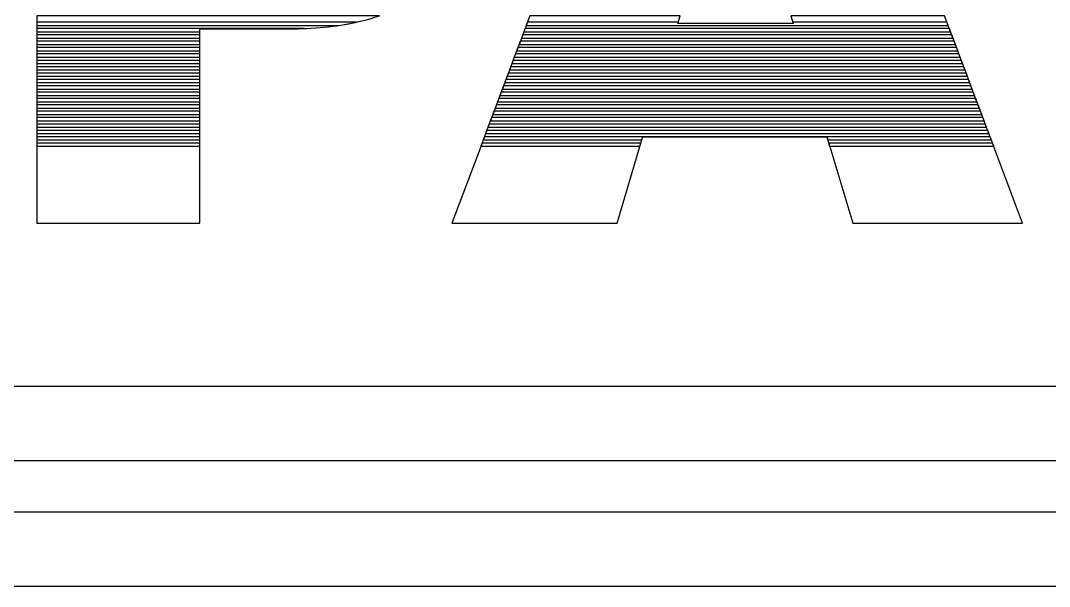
# Model space of a CAD drawing. Header units: inches. Extents: x -18.82 to -13.93, y 5.38 to 6.84.
# Drawn here: x -15.786 to -14.874, y 5.553 to 6.055 of the extents above; entities that cross this region are included whole.
import ezdxf

# ---------------------------------------------------------------- set-up
doc = ezdxf.new("R2010")
doc.units = ezdxf.units.IN
doc.header["$MEASUREMENT"] = 0
doc.layers.add('Layer 1', color=7, linetype='Continuous')

msp = doc.modelspace()

# ---------------------------------------------------------------- linework, layer by layer
at = {"layer": 'Layer 1', "color": 250}
for points, knots in [([(-15.77176, 6.0509), (-15.77176, 6.0509), (-15.77176, 6.05937), (-15.77176, 6.05937), (-15.77176, 6.05937), (-15.77176, 6.05937), (-15.46815, 6.05937), (-15.46815, 6.05937), (-15.46815, 6.05937), (-15.47907, 6.05565), (-15.49102, 6.05282), (-15.50397, 6.0509), (-15.50397, 6.0509), (-15.50397, 6.0509), (-15.77176, 6.0509), (-15.77176, 6.0509)], [0, 0, 0, 0, 0.2, 0.2, 0.2, 0.2, 0.4, 0.4, 0.4, 0.4, 0.6, 0.6, 0.6, 0.6, 1, 1, 1, 1]), ([(-15.33491, 6.05937), (-15.33491, 6.05937), (-15.20156, 6.05937), (-15.20156, 6.05937), (-15.20156, 6.05937), (-15.20156, 6.05937), (-15.20362, 6.05257), (-15.20362, 6.05257), (-15.20362, 6.05257), (-15.20362, 6.05257), (-15.10156, 6.05257), (-15.10156, 6.05257), (-15.10156, 6.05257), (-15.10156, 6.05257), (-15.10365, 6.05937), (-15.10365, 6.05937), (-15.10365, 6.05937), (-15.10365, 6.05937), (-14.96731, 6.05937), (-14.96731, 6.05937), (-14.96731, 6.05937), (-14.96731, 6.05937), (-14.96412, 6.0509), (-14.96412, 6.0509), (-14.96412, 6.0509), (-14.96412, 6.0509), (-15.33809, 6.0509), (-15.33809, 6.0509), (-15.33809, 6.0509), (-15.33809, 6.0509), (-15.33491, 6.05937), (-15.33491, 6.05937)], [0, 0, 0, 0, 0.111111, 0.111111, 0.111111, 0.111111, 0.222222, 0.222222, 0.222222, 0.222222, 0.333333, 0.333333, 0.333333, 0.333333, 0.444444, 0.444444, 0.444444, 0.444444, 0.555556, 0.555556, 0.555556, 0.555556, 0.666667, 0.666667, 0.666667, 0.666667, 0.777778, 0.777778, 0.777778, 0.777778, 1, 1, 1, 1]), ([(-15.77176, 6.04526), (-15.77176, 6.04526), (-15.77176, 6.05372), (-15.77176, 6.05372), (-15.77176, 6.05372), (-15.77176, 6.05372), (-15.48853, 6.05372), (-15.48853, 6.05372), (-15.48853, 6.05372), (-15.50645, 6.04979), (-15.52657, 6.04782), (-15.54891, 6.04782), (-15.54891, 6.04782), (-15.54891, 6.04782), (-15.62752, 6.04782), (-15.62752, 6.04782), (-15.62752, 6.04782), (-15.62752, 6.04782), (-15.62752, 6.04526), (-15.62752, 6.04526), (-15.62752, 6.04526), (-15.62752, 6.04526), (-15.77176, 6.04526), (-15.77176, 6.04526)], [0, 0, 0, 0, 0.142857, 0.142857, 0.142857, 0.142857, 0.285714, 0.285714, 0.285714, 0.285714, 0.428571, 0.428571, 0.428571, 0.428571, 0.571429, 0.571429, 0.571429, 0.571429, 0.714286, 0.714286, 0.714286, 0.714286, 1, 1, 1, 1]), ([(-15.77176, 6.03961), (-15.77176, 6.03961), (-15.77176, 6.04808), (-15.77176, 6.04808), (-15.77176, 6.04808), (-15.77176, 6.04808), (-15.53523, 6.04808), (-15.53523, 6.04808), (-15.53523, 6.04808), (-15.53969, 6.04791), (-15.54425, 6.04782), (-15.54891, 6.04782), (-15.54891, 6.04782), (-15.54891, 6.04782), (-15.62752, 6.04782), (-15.62752, 6.04782), (-15.62752, 6.04782), (-15.62752, 6.04782), (-15.62752, 6.03961), (-15.62752, 6.03961), (-15.62752, 6.03961), (-15.62752, 6.03961), (-15.77176, 6.03961), (-15.77176, 6.03961)], [0, 0, 0, 0, 0.142857, 0.142857, 0.142857, 0.142857, 0.285714, 0.285714, 0.285714, 0.285714, 0.428571, 0.428571, 0.428571, 0.428571, 0.571429, 0.571429, 0.571429, 0.571429, 0.714286, 0.714286, 0.714286, 0.714286, 1, 1, 1, 1]), ([(-15.33915, 6.04808), (-15.33915, 6.04808), (-14.96306, 6.04808), (-14.96306, 6.04808), (-14.96306, 6.04808), (-14.96306, 6.04808), (-14.95988, 6.03961), (-14.95988, 6.03961), (-14.95988, 6.03961), (-14.95988, 6.03961), (-15.34233, 6.03961), (-15.34233, 6.03961), (-15.34233, 6.03961), (-15.34233, 6.03961), (-15.33915, 6.04808), (-15.33915, 6.04808)], [0, 0, 0, 0, 0.2, 0.2, 0.2, 0.2, 0.4, 0.4, 0.4, 0.4, 0.6, 0.6, 0.6, 0.6, 1, 1, 1, 1]), ([(-15.33702, 6.05372), (-15.33702, 6.05372), (-15.20327, 6.05372), (-15.20327, 6.05372), (-15.20327, 6.05372), (-15.20327, 6.05372), (-15.20362, 6.05257), (-15.20362, 6.05257), (-15.20362, 6.05257), (-15.20362, 6.05257), (-15.10156, 6.05257), (-15.10156, 6.05257), (-15.10156, 6.05257), (-15.10156, 6.05257), (-15.10192, 6.05372), (-15.10192, 6.05372), (-15.10192, 6.05372), (-15.10192, 6.05372), (-14.96519, 6.05372), (-14.96519, 6.05372), (-14.96519, 6.05372), (-14.96519, 6.05372), (-14.962, 6.04526), (-14.962, 6.04526), (-14.962, 6.04526), (-14.962, 6.04526), (-15.34021, 6.04526), (-15.34021, 6.04526), (-15.34021, 6.04526), (-15.34021, 6.04526), (-15.33702, 6.05372), (-15.33702, 6.05372)], [0, 0, 0, 0, 0.111111, 0.111111, 0.111111, 0.111111, 0.222222, 0.222222, 0.222222, 0.222222, 0.333333, 0.333333, 0.333333, 0.333333, 0.444444, 0.444444, 0.444444, 0.444444, 0.555556, 0.555556, 0.555556, 0.555556, 0.666667, 0.666667, 0.666667, 0.666667, 0.777778, 0.777778, 0.777778, 0.777778, 1, 1, 1, 1]), ([(-15.77176, 6.03396), (-15.77176, 6.03396), (-15.77176, 6.04243), (-15.77176, 6.04243), (-15.77176, 6.04243), (-15.77176, 6.04243), (-15.62752, 6.04243), (-15.62752, 6.04243), (-15.62752, 6.04243), (-15.62752, 6.04243), (-15.62752, 6.03396), (-15.62752, 6.03396), (-15.62752, 6.03396), (-15.62752, 6.03396), (-15.77176, 6.03396), (-15.77176, 6.03396)], [0, 0, 0, 0, 0.2, 0.2, 0.2, 0.2, 0.4, 0.4, 0.4, 0.4, 0.6, 0.6, 0.6, 0.6, 1, 1, 1, 1]), ([(-15.77176, 6.02832), (-15.77176, 6.02832), (-15.77176, 6.03679), (-15.77176, 6.03679), (-15.77176, 6.03679), (-15.77176, 6.03679), (-15.62752, 6.03679), (-15.62752, 6.03679), (-15.62752, 6.03679), (-15.62752, 6.03679), (-15.62752, 6.02832), (-15.62752, 6.02832), (-15.62752, 6.02832), (-15.62752, 6.02832), (-15.77176, 6.02832), (-15.77176, 6.02832)], [0, 0, 0, 0, 0.2, 0.2, 0.2, 0.2, 0.4, 0.4, 0.4, 0.4, 0.6, 0.6, 0.6, 0.6, 1, 1, 1, 1]), ([(-15.34339, 6.03679), (-15.34339, 6.03679), (-14.95882, 6.03679), (-14.95882, 6.03679), (-14.95882, 6.03679), (-14.95882, 6.03679), (-14.95564, 6.02832), (-14.95564, 6.02832), (-14.95564, 6.02832), (-14.95564, 6.02832), (-15.34657, 6.02832), (-15.34657, 6.02832), (-15.34657, 6.02832), (-15.34657, 6.02832), (-15.34339, 6.03679), (-15.34339, 6.03679)], [0, 0, 0, 0, 0.2, 0.2, 0.2, 0.2, 0.4, 0.4, 0.4, 0.4, 0.6, 0.6, 0.6, 0.6, 1, 1, 1, 1]), ([(-15.34127, 6.04243), (-15.34127, 6.04243), (-14.96094, 6.04243), (-14.96094, 6.04243), (-14.96094, 6.04243), (-14.96094, 6.04243), (-14.95776, 6.03396), (-14.95776, 6.03396), (-14.95776, 6.03396), (-14.95776, 6.03396), (-15.34445, 6.03396), (-15.34445, 6.03396), (-15.34445, 6.03396), (-15.34445, 6.03396), (-15.34127, 6.04243), (-15.34127, 6.04243)], [0, 0, 0, 0, 0.2, 0.2, 0.2, 0.2, 0.4, 0.4, 0.4, 0.4, 0.6, 0.6, 0.6, 0.6, 1, 1, 1, 1]), ([(-15.77176, 6.02268), (-15.77176, 6.02268), (-15.77176, 6.03114), (-15.77176, 6.03114), (-15.77176, 6.03114), (-15.77176, 6.03114), (-15.62752, 6.03114), (-15.62752, 6.03114), (-15.62752, 6.03114), (-15.62752, 6.03114), (-15.62752, 6.02268), (-15.62752, 6.02268), (-15.62752, 6.02268), (-15.62752, 6.02268), (-15.77176, 6.02268), (-15.77176, 6.02268)], [0, 0, 0, 0, 0.2, 0.2, 0.2, 0.2, 0.4, 0.4, 0.4, 0.4, 0.6, 0.6, 0.6, 0.6, 1, 1, 1, 1]), ([(-15.34551, 6.03114), (-15.34551, 6.03114), (-14.9567, 6.03114), (-14.9567, 6.03114), (-14.9567, 6.03114), (-14.9567, 6.03114), (-14.95352, 6.02268), (-14.95352, 6.02268), (-14.95352, 6.02268), (-14.95352, 6.02268), (-15.34869, 6.02268), (-15.34869, 6.02268), (-15.34869, 6.02268), (-15.34869, 6.02268), (-15.34551, 6.03114), (-15.34551, 6.03114)], [0, 0, 0, 0, 0.2, 0.2, 0.2, 0.2, 0.4, 0.4, 0.4, 0.4, 0.6, 0.6, 0.6, 0.6, 1, 1, 1, 1]), ([(-15.77176, 6.01703), (-15.77176, 6.01703), (-15.77176, 6.0255), (-15.77176, 6.0255), (-15.77176, 6.0255), (-15.77176, 6.0255), (-15.62752, 6.0255), (-15.62752, 6.0255), (-15.62752, 6.0255), (-15.62752, 6.0255), (-15.62752, 6.01703), (-15.62752, 6.01703), (-15.62752, 6.01703), (-15.62752, 6.01703), (-15.77176, 6.01703), (-15.77176, 6.01703)], [0, 0, 0, 0, 0.2, 0.2, 0.2, 0.2, 0.4, 0.4, 0.4, 0.4, 0.6, 0.6, 0.6, 0.6, 1, 1, 1, 1]), ([(-15.77176, 6.01139), (-15.77176, 6.01139), (-15.77176, 6.01985), (-15.77176, 6.01985), (-15.77176, 6.01985), (-15.77176, 6.01985), (-15.62752, 6.01985), (-15.62752, 6.01985), (-15.62752, 6.01985), (-15.62752, 6.01985), (-15.62752, 6.01139), (-15.62752, 6.01139), (-15.62752, 6.01139), (-15.62752, 6.01139), (-15.77176, 6.01139), (-15.77176, 6.01139)], [0, 0, 0, 0, 0.2, 0.2, 0.2, 0.2, 0.4, 0.4, 0.4, 0.4, 0.6, 0.6, 0.6, 0.6, 1, 1, 1, 1]), ([(-15.34976, 6.01985), (-15.34976, 6.01985), (-14.95246, 6.01985), (-14.95246, 6.01985), (-14.95246, 6.01985), (-14.95246, 6.01985), (-14.94928, 6.01139), (-14.94928, 6.01139), (-14.94928, 6.01139), (-14.94928, 6.01139), (-15.35294, 6.01139), (-15.35294, 6.01139), (-15.35294, 6.01139), (-15.35294, 6.01139), (-15.34976, 6.01985), (-15.34976, 6.01985)], [0, 0, 0, 0, 0.2, 0.2, 0.2, 0.2, 0.4, 0.4, 0.4, 0.4, 0.6, 0.6, 0.6, 0.6, 1, 1, 1, 1]), ([(-15.34763, 6.0255), (-15.34763, 6.0255), (-14.95458, 6.0255), (-14.95458, 6.0255), (-14.95458, 6.0255), (-14.95458, 6.0255), (-14.9514, 6.01703), (-14.9514, 6.01703), (-14.9514, 6.01703), (-14.9514, 6.01703), (-15.35081, 6.01703), (-15.35081, 6.01703), (-15.35081, 6.01703), (-15.35081, 6.01703), (-15.34763, 6.0255), (-15.34763, 6.0255)], [0, 0, 0, 0, 0.2, 0.2, 0.2, 0.2, 0.4, 0.4, 0.4, 0.4, 0.6, 0.6, 0.6, 0.6, 1, 1, 1, 1]), ([(-15.77176, 6.00574), (-15.77176, 6.00574), (-15.77176, 6.01421), (-15.77176, 6.01421), (-15.77176, 6.01421), (-15.77176, 6.01421), (-15.62752, 6.01421), (-15.62752, 6.01421), (-15.62752, 6.01421), (-15.62752, 6.01421), (-15.62752, 6.00574), (-15.62752, 6.00574), (-15.62752, 6.00574), (-15.62752, 6.00574), (-15.77176, 6.00574), (-15.77176, 6.00574)], [0, 0, 0, 0, 0.2, 0.2, 0.2, 0.2, 0.4, 0.4, 0.4, 0.4, 0.6, 0.6, 0.6, 0.6, 1, 1, 1, 1]), ([(-15.35188, 6.01421), (-15.35188, 6.01421), (-14.95033, 6.01421), (-14.95033, 6.01421), (-14.95033, 6.01421), (-14.95033, 6.01421), (-14.94715, 6.00574), (-14.94715, 6.00574), (-14.94715, 6.00574), (-14.94715, 6.00574), (-15.35506, 6.00574), (-15.35506, 6.00574), (-15.35506, 6.00574), (-15.35506, 6.00574), (-15.35188, 6.01421), (-15.35188, 6.01421)], [0, 0, 0, 0, 0.2, 0.2, 0.2, 0.2, 0.4, 0.4, 0.4, 0.4, 0.6, 0.6, 0.6, 0.6, 1, 1, 1, 1]), ([(-15.77176, 6.00009), (-15.77176, 6.00009), (-15.77176, 6.00856), (-15.77176, 6.00856), (-15.77176, 6.00856), (-15.77176, 6.00856), (-15.62752, 6.00856), (-15.62752, 6.00856), (-15.62752, 6.00856), (-15.62752, 6.00856), (-15.62752, 6.00009), (-15.62752, 6.00009), (-15.62752, 6.00009), (-15.62752, 6.00009), (-15.77176, 6.00009), (-15.77176, 6.00009)], [0, 0, 0, 0, 0.2, 0.2, 0.2, 0.2, 0.4, 0.4, 0.4, 0.4, 0.6, 0.6, 0.6, 0.6, 1, 1, 1, 1]), ([(-15.77176, 5.99445), (-15.77176, 5.99445), (-15.77176, 6.00292), (-15.77176, 6.00292), (-15.77176, 6.00292), (-15.77176, 6.00292), (-15.62752, 6.00292), (-15.62752, 6.00292), (-15.62752, 6.00292), (-15.62752, 6.00292), (-15.62752, 5.99445), (-15.62752, 5.99445), (-15.62752, 5.99445), (-15.62752, 5.99445), (-15.77176, 5.99445), (-15.77176, 5.99445)], [0, 0, 0, 0, 0.2, 0.2, 0.2, 0.2, 0.4, 0.4, 0.4, 0.4, 0.6, 0.6, 0.6, 0.6, 1, 1, 1, 1]), ([(-15.35612, 6.00292), (-15.35612, 6.00292), (-14.94609, 6.00292), (-14.94609, 6.00292), (-14.94609, 6.00292), (-14.94609, 6.00292), (-14.94291, 5.99445), (-14.94291, 5.99445), (-14.94291, 5.99445), (-14.94291, 5.99445), (-15.3593, 5.99445), (-15.3593, 5.99445), (-15.3593, 5.99445), (-15.3593, 5.99445), (-15.35612, 6.00292), (-15.35612, 6.00292)], [0, 0, 0, 0, 0.2, 0.2, 0.2, 0.2, 0.4, 0.4, 0.4, 0.4, 0.6, 0.6, 0.6, 0.6, 1, 1, 1, 1]), ([(-15.354, 6.00856), (-15.354, 6.00856), (-14.94821, 6.00856), (-14.94821, 6.00856), (-14.94821, 6.00856), (-14.94821, 6.00856), (-14.94503, 6.00009), (-14.94503, 6.00009), (-14.94503, 6.00009), (-14.94503, 6.00009), (-15.35718, 6.00009), (-15.35718, 6.00009), (-15.35718, 6.00009), (-15.35718, 6.00009), (-15.354, 6.00856), (-15.354, 6.00856)], [0, 0, 0, 0, 0.2, 0.2, 0.2, 0.2, 0.4, 0.4, 0.4, 0.4, 0.6, 0.6, 0.6, 0.6, 1, 1, 1, 1]), ([(-15.77176, 5.9888), (-15.77176, 5.9888), (-15.77176, 5.99727), (-15.77176, 5.99727), (-15.77176, 5.99727), (-15.77176, 5.99727), (-15.62752, 5.99727), (-15.62752, 5.99727), (-15.62752, 5.99727), (-15.62752, 5.99727), (-15.62752, 5.9888), (-15.62752, 5.9888), (-15.62752, 5.9888), (-15.62752, 5.9888), (-15.77176, 5.9888), (-15.77176, 5.9888)], [0, 0, 0, 0, 0.2, 0.2, 0.2, 0.2, 0.4, 0.4, 0.4, 0.4, 0.6, 0.6, 0.6, 0.6, 1, 1, 1, 1]), ([(-15.77176, 5.98316), (-15.77176, 5.98316), (-15.77176, 5.99163), (-15.77176, 5.99163), (-15.77176, 5.99163), (-15.77176, 5.99163), (-15.62752, 5.99163), (-15.62752, 5.99163), (-15.62752, 5.99163), (-15.62752, 5.99163), (-15.62752, 5.98316), (-15.62752, 5.98316), (-15.62752, 5.98316), (-15.62752, 5.98316), (-15.77176, 5.98316), (-15.77176, 5.98316)], [0, 0, 0, 0, 0.2, 0.2, 0.2, 0.2, 0.4, 0.4, 0.4, 0.4, 0.6, 0.6, 0.6, 0.6, 1, 1, 1, 1]), ([(-15.36036, 5.99163), (-15.36036, 5.99163), (-14.94185, 5.99163), (-14.94185, 5.99163), (-14.94185, 5.99163), (-14.94185, 5.99163), (-14.93867, 5.98316), (-14.93867, 5.98316), (-14.93867, 5.98316), (-14.93867, 5.98316), (-15.36355, 5.98316), (-15.36355, 5.98316), (-15.36355, 5.98316), (-15.36355, 5.98316), (-15.36036, 5.99163), (-15.36036, 5.99163)], [0, 0, 0, 0, 0.2, 0.2, 0.2, 0.2, 0.4, 0.4, 0.4, 0.4, 0.6, 0.6, 0.6, 0.6, 1, 1, 1, 1]), ([(-15.35824, 5.99727), (-15.35824, 5.99727), (-14.94397, 5.99727), (-14.94397, 5.99727), (-14.94397, 5.99727), (-14.94397, 5.99727), (-14.94079, 5.9888), (-14.94079, 5.9888), (-14.94079, 5.9888), (-14.94079, 5.9888), (-15.36143, 5.9888), (-15.36143, 5.9888), (-15.36143, 5.9888), (-15.36143, 5.9888), (-15.35824, 5.99727), (-15.35824, 5.99727)], [0, 0, 0, 0, 0.2, 0.2, 0.2, 0.2, 0.4, 0.4, 0.4, 0.4, 0.6, 0.6, 0.6, 0.6, 1, 1, 1, 1]), ([(-15.77176, 5.97752), (-15.77176, 5.97752), (-15.77176, 5.98598), (-15.77176, 5.98598), (-15.77176, 5.98598), (-15.77176, 5.98598), (-15.62752, 5.98598), (-15.62752, 5.98598), (-15.62752, 5.98598), (-15.62752, 5.98598), (-15.62752, 5.97752), (-15.62752, 5.97752), (-15.62752, 5.97752), (-15.62752, 5.97752), (-15.77176, 5.97752), (-15.77176, 5.97752)], [0, 0, 0, 0, 0.2, 0.2, 0.2, 0.2, 0.4, 0.4, 0.4, 0.4, 0.6, 0.6, 0.6, 0.6, 1, 1, 1, 1]), ([(-15.36248, 5.98598), (-15.36248, 5.98598), (-14.93973, 5.98598), (-14.93973, 5.98598), (-14.93973, 5.98598), (-14.93973, 5.98598), (-14.93655, 5.97752), (-14.93655, 5.97752), (-14.93655, 5.97752), (-14.93655, 5.97752), (-15.36567, 5.97752), (-15.36567, 5.97752), (-15.36567, 5.97752), (-15.36567, 5.97752), (-15.36248, 5.98598), (-15.36248, 5.98598)], [0, 0, 0, 0, 0.2, 0.2, 0.2, 0.2, 0.4, 0.4, 0.4, 0.4, 0.6, 0.6, 0.6, 0.6, 1, 1, 1, 1]), ([(-15.77176, 5.97187), (-15.77176, 5.97187), (-15.77176, 5.98034), (-15.77176, 5.98034), (-15.77176, 5.98034), (-15.77176, 5.98034), (-15.62752, 5.98034), (-15.62752, 5.98034), (-15.62752, 5.98034), (-15.62752, 5.98034), (-15.62752, 5.97187), (-15.62752, 5.97187), (-15.62752, 5.97187), (-15.62752, 5.97187), (-15.77176, 5.97187), (-15.77176, 5.97187)], [0, 0, 0, 0, 0.2, 0.2, 0.2, 0.2, 0.4, 0.4, 0.4, 0.4, 0.6, 0.6, 0.6, 0.6, 1, 1, 1, 1]), ([(-15.77176, 5.96622), (-15.77176, 5.96622), (-15.77176, 5.97469), (-15.77176, 5.97469), (-15.77176, 5.97469), (-15.77176, 5.97469), (-15.62752, 5.97469), (-15.62752, 5.97469), (-15.62752, 5.97469), (-15.62752, 5.97469), (-15.62752, 5.96622), (-15.62752, 5.96622), (-15.62752, 5.96622), (-15.62752, 5.96622), (-15.77176, 5.96622), (-15.77176, 5.96622)], [0, 0, 0, 0, 0.2, 0.2, 0.2, 0.2, 0.4, 0.4, 0.4, 0.4, 0.6, 0.6, 0.6, 0.6, 1, 1, 1, 1]), ([(-15.36673, 5.97469), (-15.36673, 5.97469), (-14.93549, 5.97469), (-14.93549, 5.97469), (-14.93549, 5.97469), (-14.93549, 5.97469), (-14.93231, 5.96622), (-14.93231, 5.96622), (-14.93231, 5.96622), (-14.93231, 5.96622), (-15.36991, 5.96622), (-15.36991, 5.96622), (-15.36991, 5.96622), (-15.36991, 5.96622), (-15.36673, 5.97469), (-15.36673, 5.97469)], [0, 0, 0, 0, 0.2, 0.2, 0.2, 0.2, 0.4, 0.4, 0.4, 0.4, 0.6, 0.6, 0.6, 0.6, 1, 1, 1, 1]), ([(-15.36461, 5.98034), (-15.36461, 5.98034), (-14.93761, 5.98034), (-14.93761, 5.98034), (-14.93761, 5.98034), (-14.93761, 5.98034), (-14.93443, 5.97187), (-14.93443, 5.97187), (-14.93443, 5.97187), (-14.93443, 5.97187), (-15.36779, 5.97187), (-15.36779, 5.97187), (-15.36779, 5.97187), (-15.36779, 5.97187), (-15.36461, 5.98034), (-15.36461, 5.98034)], [0, 0, 0, 0, 0.2, 0.2, 0.2, 0.2, 0.4, 0.4, 0.4, 0.4, 0.6, 0.6, 0.6, 0.6, 1, 1, 1, 1]), ([(-15.77176, 5.96058), (-15.77176, 5.96058), (-15.77176, 5.96905), (-15.77176, 5.96905), (-15.77176, 5.96905), (-15.77176, 5.96905), (-15.62752, 5.96905), (-15.62752, 5.96905), (-15.62752, 5.96905), (-15.62752, 5.96905), (-15.62752, 5.96058), (-15.62752, 5.96058), (-15.62752, 5.96058), (-15.62752, 5.96058), (-15.77176, 5.96058), (-15.77176, 5.96058)], [0, 0, 0, 0, 0.2, 0.2, 0.2, 0.2, 0.4, 0.4, 0.4, 0.4, 0.6, 0.6, 0.6, 0.6, 1, 1, 1, 1]), ([(-15.36885, 5.96905), (-15.36885, 5.96905), (-14.93337, 5.96905), (-14.93337, 5.96905), (-14.93337, 5.96905), (-14.93337, 5.96905), (-14.93019, 5.96058), (-14.93019, 5.96058), (-14.93019, 5.96058), (-14.93019, 5.96058), (-15.37203, 5.96058), (-15.37203, 5.96058), (-15.37203, 5.96058), (-15.37203, 5.96058), (-15.36885, 5.96905), (-15.36885, 5.96905)], [0, 0, 0, 0, 0.2, 0.2, 0.2, 0.2, 0.4, 0.4, 0.4, 0.4, 0.6, 0.6, 0.6, 0.6, 1, 1, 1, 1]), ([(-15.77176, 5.95493), (-15.77176, 5.95493), (-15.77176, 5.9634), (-15.77176, 5.9634), (-15.77176, 5.9634), (-15.77176, 5.9634), (-15.62752, 5.9634), (-15.62752, 5.9634), (-15.62752, 5.9634), (-15.62752, 5.9634), (-15.62752, 5.95493), (-15.62752, 5.95493), (-15.62752, 5.95493), (-15.62752, 5.95493), (-15.77176, 5.95493), (-15.77176, 5.95493)], [0, 0, 0, 0, 0.2, 0.2, 0.2, 0.2, 0.4, 0.4, 0.4, 0.4, 0.6, 0.6, 0.6, 0.6, 1, 1, 1, 1]), ([(-15.77176, 5.94929), (-15.77176, 5.94929), (-15.77176, 5.95776), (-15.77176, 5.95776), (-15.77176, 5.95776), (-15.77176, 5.95776), (-15.62752, 5.95776), (-15.62752, 5.95776), (-15.62752, 5.95776), (-15.62752, 5.95776), (-15.62752, 5.94929), (-15.62752, 5.94929), (-15.62752, 5.94929), (-15.62752, 5.94929), (-15.77176, 5.94929), (-15.77176, 5.94929)], [0, 0, 0, 0, 0.2, 0.2, 0.2, 0.2, 0.4, 0.4, 0.4, 0.4, 0.6, 0.6, 0.6, 0.6, 1, 1, 1, 1]), ([(-15.37309, 5.95776), (-15.37309, 5.95776), (-14.92912, 5.95776), (-14.92912, 5.95776), (-14.92912, 5.95776), (-14.92912, 5.95776), (-14.92594, 5.94929), (-14.92594, 5.94929), (-14.92594, 5.94929), (-14.92594, 5.94929), (-15.07093, 5.94929), (-15.07093, 5.94929), (-15.07093, 5.94929), (-15.07093, 5.94929), (-15.07178, 5.9521), (-15.07178, 5.9521), (-15.07178, 5.9521), (-15.07178, 5.9521), (-15.23481, 5.9521), (-15.23481, 5.9521), (-15.23481, 5.9521), (-15.23481, 5.9521), (-15.23564, 5.94929), (-15.23564, 5.94929), (-15.23564, 5.94929), (-15.23564, 5.94929), (-15.37628, 5.94929), (-15.37628, 5.94929), (-15.37628, 5.94929), (-15.37628, 5.94929), (-15.37309, 5.95776), (-15.37309, 5.95776)], [0, 0, 0, 0, 0.111111, 0.111111, 0.111111, 0.111111, 0.222222, 0.222222, 0.222222, 0.222222, 0.333333, 0.333333, 0.333333, 0.333333, 0.444444, 0.444444, 0.444444, 0.444444, 0.555556, 0.555556, 0.555556, 0.555556, 0.666667, 0.666667, 0.666667, 0.666667, 0.777778, 0.777778, 0.777778, 0.777778, 1, 1, 1, 1]), ([(-15.37097, 5.9634), (-15.37097, 5.9634), (-14.93124, 5.9634), (-14.93124, 5.9634), (-14.93124, 5.9634), (-14.93124, 5.9634), (-14.92806, 5.95493), (-14.92806, 5.95493), (-14.92806, 5.95493), (-14.92806, 5.95493), (-15.37415, 5.95493), (-15.37415, 5.95493), (-15.37415, 5.95493), (-15.37415, 5.95493), (-15.37097, 5.9634), (-15.37097, 5.9634)], [0, 0, 0, 0, 0.2, 0.2, 0.2, 0.2, 0.4, 0.4, 0.4, 0.4, 0.6, 0.6, 0.6, 0.6, 1, 1, 1, 1]), ([(-15.77176, 5.94364), (-15.77176, 5.94364), (-15.77176, 5.95211), (-15.77176, 5.95211), (-15.77176, 5.95211), (-15.77176, 5.95211), (-15.62752, 5.95211), (-15.62752, 5.95211), (-15.62752, 5.95211), (-15.62752, 5.95211), (-15.62752, 5.94364), (-15.62752, 5.94364), (-15.62752, 5.94364), (-15.62752, 5.94364), (-15.77176, 5.94364), (-15.77176, 5.94364)], [0, 0, 0, 0, 0.2, 0.2, 0.2, 0.2, 0.4, 0.4, 0.4, 0.4, 0.6, 0.6, 0.6, 0.6, 1, 1, 1, 1]), ([(-15.77176, 5.87539), (-15.77176, 5.87539), (-15.77176, 5.94646), (-15.77176, 5.94646), (-15.77176, 5.94646), (-15.77176, 5.94646), (-15.62752, 5.94646), (-15.62752, 5.94646), (-15.62752, 5.94646), (-15.62752, 5.94646), (-15.62752, 5.87539), (-15.62752, 5.87539), (-15.62752, 5.87539), (-15.62752, 5.87539), (-15.77176, 5.87539), (-15.77176, 5.87539)], [0, 0, 0, 0, 0.2, 0.2, 0.2, 0.2, 0.4, 0.4, 0.4, 0.4, 0.6, 0.6, 0.6, 0.6, 1, 1, 1, 1]), ([(-15.37733, 5.94646), (-15.37733, 5.94646), (-15.23648, 5.94646), (-15.23648, 5.94646), (-15.23648, 5.94646), (-15.23648, 5.94646), (-15.25746, 5.87539), (-15.25746, 5.87539), (-15.25746, 5.87539), (-15.25746, 5.87539), (-15.40405, 5.87539), (-15.40405, 5.87539), (-15.40405, 5.87539), (-15.40405, 5.87539), (-15.37733, 5.94646), (-15.37733, 5.94646)], [0, 0, 0, 0, 0.2, 0.2, 0.2, 0.2, 0.4, 0.4, 0.4, 0.4, 0.6, 0.6, 0.6, 0.6, 1, 1, 1, 1]), ([(-15.37521, 5.95211), (-15.37521, 5.95211), (-14.927, 5.95211), (-14.927, 5.95211), (-14.927, 5.95211), (-14.927, 5.95211), (-14.92382, 5.94364), (-14.92382, 5.94364), (-14.92382, 5.94364), (-14.92382, 5.94364), (-15.06922, 5.94364), (-15.06922, 5.94364), (-15.06922, 5.94364), (-15.06922, 5.94364), (-15.07178, 5.9521), (-15.07178, 5.9521), (-15.07178, 5.9521), (-15.07178, 5.9521), (-15.23481, 5.9521), (-15.23481, 5.9521), (-15.23481, 5.9521), (-15.23481, 5.9521), (-15.23731, 5.94364), (-15.23731, 5.94364), (-15.23731, 5.94364), (-15.23731, 5.94364), (-15.3784, 5.94364), (-15.3784, 5.94364), (-15.3784, 5.94364), (-15.3784, 5.94364), (-15.37521, 5.95211), (-15.37521, 5.95211)], [0, 0, 0, 0, 0.111111, 0.111111, 0.111111, 0.111111, 0.222222, 0.222222, 0.222222, 0.222222, 0.333333, 0.333333, 0.333333, 0.333333, 0.444444, 0.444444, 0.444444, 0.444444, 0.555556, 0.555556, 0.555556, 0.555556, 0.666667, 0.666667, 0.666667, 0.666667, 0.777778, 0.777778, 0.777778, 0.777778, 1, 1, 1, 1]), ([(-15.07007, 5.94646), (-15.07007, 5.94646), (-14.92488, 5.94646), (-14.92488, 5.94646), (-14.92488, 5.94646), (-14.92488, 5.94646), (-14.89817, 5.87539), (-14.89817, 5.87539), (-14.89817, 5.87539), (-14.89817, 5.87539), (-15.04853, 5.87539), (-15.04853, 5.87539), (-15.04853, 5.87539), (-15.04853, 5.87539), (-15.07007, 5.94646), (-15.07007, 5.94646)], [0, 0, 0, 0, 0.2, 0.2, 0.2, 0.2, 0.4, 0.4, 0.4, 0.4, 0.6, 0.6, 0.6, 0.6, 1, 1, 1, 1])]:
    msp.add_open_spline(points, degree=3, knots=knots, dxfattribs=at)
at = {"layer": 'Layer 1', "color": 155}
msp.add_open_spline([(-17.33216, 5.731), (-17.3645, 5.66663), (-17.40484, 5.607), (-17.45188, 5.55336), (-17.45188, 5.55336), (-17.45188, 5.55336), (-13.92524, 5.55336), (-13.92524, 5.55336), (-13.92524, 5.55336), (-13.92524, 5.55336), (-13.92524, 5.731), (-13.92524, 5.731), (-13.92524, 5.731), (-13.92524, 5.731), (-17.33216, 5.731), (-17.33216, 5.731)], degree=3, knots=[0, 0, 0, 0, 0.2, 0.2, 0.2, 0.2, 0.4, 0.4, 0.4, 0.4, 0.6, 0.6, 0.6, 0.6, 1, 1, 1, 1], dxfattribs=at)
at = {"layer": 'Layer 1', "color": 7}
msp.add_open_spline([(-17.36896, 5.66516), (-17.37869, 5.64947), (-17.38898, 5.6342), (-17.39969, 5.61923), (-17.39969, 5.61923), (-17.39969, 5.61923), (-13.92524, 5.61923), (-13.92524, 5.61923), (-13.92524, 5.61923), (-13.92524, 5.61923), (-13.92524, 5.66516), (-13.92524, 5.66516), (-13.92524, 5.66516), (-13.92524, 5.66516), (-17.36896, 5.66516), (-17.36896, 5.66516)], degree=3, knots=[0, 0, 0, 0, 0.2, 0.2, 0.2, 0.2, 0.4, 0.4, 0.4, 0.4, 0.6, 0.6, 0.6, 0.6, 1, 1, 1, 1], dxfattribs=at)

doc.saveas('drawing.dxf')
